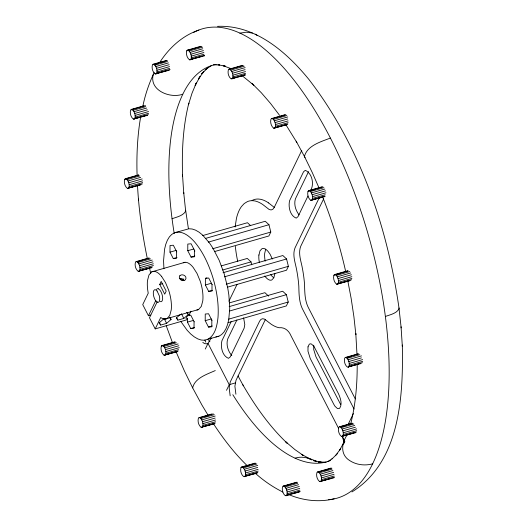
<?xml version="1.0" encoding="UTF-8"?>
<svg xmlns="http://www.w3.org/2000/svg" width="527" height="527" viewBox="0 0 527 527"><rect width="100%" height="100%" fill="white"/><g stroke="black" fill="none" stroke-linecap="round" stroke-linejoin="round"><path stroke-width="0.79" d="M169.99 252.156L170.023 245.51L173.337 245.233L176.624 251.629L176.585 258.27L173.278 258.553L169.99 252.156L176.011 250.43L176.743 251.847M194.061 321.602L194.022 328.249L190.715 328.532L187.428 322.135L187.447 318.394L186.749 319.836L155.208 328.901L149.49 317.768L157.237 301.721M194.397 250.173L194.364 256.82L191.057 257.104L187.77 250.707L187.803 244.06L191.117 243.784L194.885 251.109M205.207 320.686L205.247 314.039L208.554 313.756L211.841 320.152L211.801 326.799L208.494 327.083L205.207 320.686L211.228 318.954L211.959 320.376M212.012 284.442L211.973 291.088L208.666 291.365L205.378 284.969L205.411 278.322L206.92 277.894M313.743 345.198L313.717 349.566L315.943 356.759L340.686 404.578M235.095 227.018L236.478 218.237A66.033 27.753 74 0 1 241.445 206.571L244.225 203.56L247.4 201.61A66.171 27.812 74 0 1 252.762 200.695L254.679 200.919A66.185 27.812 74 0 1 262.795 204.555L269.178 209.502L271.128 209.937L272.815 209.291L274.152 207.559L301.754 150.406M258.935 255.094L259.976 250.832L262.064 248.625A16.535 6.95 74 0 1 268.019 251.353L270.048 254.198L272.38 259.007M274.877 273.553L273.836 277.815L271.748 280.021A16.535 6.95 74 0 1 265.792 277.294L264.758 275.977M140.643 116.974C137.336 136.355 136.453 156.078 137.106 175.708M142.876 106.131C145.202 94.524 149.128 83.266 154.167 72.561M188.811 103.246C182.81 127.112 181.729 151.901 182.625 176.407M350.732 423.754C355.567 404.492 357.24 384.572 357.201 364.756M188.811 103.213L188.449 104.748L192.012 93.233L196.301 82.976L195.135 85.44L200.056 76.613L198.343 78.984L203.857 71.619L201.65 73.806L207.717 67.917M134.24 119.161L134.886 118.476C135.729 115.36 134.695 111.5 132.112 109.484L131.236 109.425L130.591 110.11C129.747 113.226 130.782 117.086 133.364 119.102L147.646 115.308M138.68 174.885L125.274 178.739L124.622 179.424C123.786 182.54 124.82 186.393 127.402 188.409L140.893 184.845M128.278 188.468L128.924 187.783C129.761 184.667 128.733 180.807 126.151 178.791L125.274 178.739M156.045 74.004L156.697 73.325C157.533 70.203 156.506 66.349 153.924 64.334L153.047 64.274L152.395 64.959C151.559 68.075 152.586 71.935 155.169 73.951L169.457 70.157M200.78 46.304L187.375 50.157L186.723 50.842C185.886 53.958 186.92 57.812 189.503 59.828L204.568 55.809M139.062 271.385L139.708 270.7C140.551 267.584 139.517 263.724 136.934 261.708L136.058 261.649L135.413 262.334C134.569 265.456 135.604 269.31 138.186 271.326L151.677 267.756M190.379 59.887L191.024 59.202C191.861 56.086 190.833 52.232 188.251 50.217L187.375 50.157M174.569 341.924L161.947 345.547L161.302 346.232C160.465 349.348 161.493 353.209 164.075 355.224L177.573 351.654M164.951 355.284L165.603 354.599C166.44 351.483 165.412 347.622 162.823 345.607L161.947 345.547M231.999 78.951L232.651 78.266C233.487 75.15 232.453 71.29 229.871 69.274L228.995 69.215L228.349 69.9C227.512 73.016 228.54 76.876 231.122 78.892L245.404 75.097M202.012 427.39L202.658 426.705C203.501 423.589 202.467 419.729 199.885 417.713L199.008 417.661L198.363 418.346C197.52 421.462 198.554 425.315 201.136 427.331L214.627 423.767M274.58 128.292L275.232 127.606C276.069 124.491 275.041 120.63 272.459 118.615L271.583 118.562L270.931 119.24C270.094 122.363 271.122 126.216 273.704 128.232L287.202 124.662M254.996 463.147L241.59 467.001L240.944 467.686C240.101 470.802 241.135 474.656 243.718 476.671L257.216 473.108M322.043 186.815L308.638 190.669L307.992 191.354C307.149 194.47 308.183 198.323 310.765 200.339L325.047 196.545M244.594 476.731L245.239 476.046C246.083 472.93 245.048 469.076 242.466 467.054L241.59 467.001M311.641 200.398L312.287 199.713C313.13 196.597 312.096 192.744 309.514 190.721L308.638 190.669M347.939 270.713L334.533 274.567L333.881 275.252C333.044 278.368 334.078 282.222 336.661 284.237L350.152 280.674M286.22 495.795L286.866 495.11C287.709 491.994 286.675 488.134 284.093 486.118L283.216 486.059L282.571 486.744C281.728 489.86 282.762 493.72 285.344 495.736L299.626 491.941M337.537 284.297L338.182 283.612C339.026 280.496 337.991 276.642 335.409 274.62L334.533 274.567M320.548 481.671L321.193 480.986C322.037 477.87 321.002 474.017 318.42 472.001L317.544 471.942L316.898 472.627C316.055 475.743 317.089 479.596 319.672 481.612L333.953 477.818M348.321 367.214L348.966 366.528C349.809 363.413 348.775 359.552 346.193 357.537L345.317 357.484L344.671 358.162C343.828 361.285 344.862 365.139 347.445 367.154L360.936 363.584M342.352 436.521L343.005 435.836C343.841 432.72 342.807 428.866 340.225 426.844L339.348 426.791L338.703 427.476C337.866 430.592 338.894 434.446 341.476 436.461L355.758 432.667M153.291 74.406C148.858 90.334 170.122 98.832 182.77 94.208M346.918 435.23C341.41 443.662 340.238 454.867 349.849 460.67C356.542 465.018 365.106 465.921 372.727 463.819M265.707 249.185L264.673 253.447A16.535 6.95 74 0 0 265.186 261.161M343.248 444.024L344.414 441.56L339.493 450.387L340.778 448.609L335.692 455.381M159.734 284.448L161.196 281.411L166.189 291.121L164.72 294.165L159.734 284.448L162.744 283.585M184.97 262.301L151.69 271.866L148.97 274.982L147.501 280.529A24.782 10.415 74 0 0 148.001 291.918L148.258 293.164L142.731 304.619L148.449 315.745L155.86 300.403M155.208 328.901L160.742 317.445L161.367 317.926A24.782 10.415 74 0 0 167.052 318.572L169.766 315.456L171.235 309.902A24.782 10.415 74 0 0 168.68 290.225L165.491 282.551L161.565 276.385M183.739 278.855L183.152 280.074L180.214 279.488M186.018 318.802L187.474 315.778M190.932 311.174L188.91 315.37L190.774 315.212L194.18 321.826M205.299 349.026L208.02 343.4L229.232 384.677L226.511 390.303M211.228 337.84L208.396 343.011L206.768 343.848L204.858 343.624A16.429 6.904 74 0 1 202.783 342.326M228.922 301.213L237.058 284.363M205.444 238.448L265.246 221.268L268.961 224.713L270.792 232.058L268.908 235.958L214.614 251.557M231.201 321.549L221.946 340.706C220.339 346.726 222.229 355.87 228.487 358.327L230.259 356.878L244.139 328.143L244.805 324.533L243.612 317.88M236.933 319.902L227.684 339.059C225.971 344.698 228.013 351.219 231.808 355.58M308.578 171.591L295.41 198.857C293.73 204.292 295.634 210.55 299.112 214.891M307.952 196.051L297.986 216.676L296.207 218.132C289.962 215.642 288.058 206.538 289.672 200.504L303.552 171.769L305.324 170.32C312.083 173.238 314.375 183.89 310.798 190.155M319.046 198.132L294.988 247.953C292.221 255.2 295.403 262.815 296.668 270.028A66.185 27.812 74 0 1 298.816 286.24C299.026 294.31 299.04 302.696 303.012 309.995L354.065 409.024M223.053 272.709L282.854 255.529L286.569 258.974L288.401 266.319L286.517 270.219L227.499 287.175M265.397 319.441L236.024 380.257L234.897 386.212L235.905 394.209M323.723 198.686L300.719 246.3C297.959 253.553 301.141 261.161 302.399 268.381A66.185 27.812 74 0 1 304.553 284.593C304.758 292.663 304.777 301.042 308.743 308.348L355.284 398.899M229.179 306.615L282.683 291.24L286.398 294.685L288.229 302.03L286.345 305.937L228.119 322.662M348.031 424.65L353.386 413.57M159.997 62.008C169.286 47.759 182.513 35.533 198.883 30.098M331.832 459.083L337.346 453.727M165.089 318.565L163.594 318.993L159.147 322.893L160.656 325.073L166.624 323.361L171.077 319.467L170.037 317.445M180.247 314.54L176.347 317.952L177.862 320.133L183.831 318.42L188.277 314.52L187.243 312.498M196.861 310.014A24.782 10.415 74 0 0 198.593 309.507L201.314 306.391L202.783 300.845A24.782 10.415 74 0 0 200.22 281.168L197.032 273.487L193.113 267.327A24.782 10.415 74 0 0 183.231 262.802M205.089 69.834L211.663 65.44M327.886 461.56L332.484 458.483M351.931 491.922C399.934 462.199 403.254 396.818 402.345 346.43L402.253 345.033M180.662 321.259L187.118 330.238L190.688 333.966L194.265 336.858L197.777 338.894L201.169 340.02L204.397 340.244L218.85 336.219L221.564 334.592L223.942 332.082L225.958 328.723L227.565 324.586L228.744 319.724L229.739 308.229L228.856 294.982L227.736 288.005L224.219 273.882L219.212 260.378L213.06 248.395L209.68 243.25L202.612 235.055L199.035 232.157L195.524 230.128L192.131 228.995L188.903 228.777L174.444 232.796L171.736 234.423L169.358 236.933L167.342 240.292L165.735 244.436L164.556 249.291L163.561 260.786L163.923 268.763M207.381 339.513C215.352 335.495 217.078 325.567 218 317.537C218.995 303.895 216.656 290.212 212.75 277.176C208.738 264.607 203.224 252.268 194.707 242.077C189.779 236.524 182.434 230.042 174.444 232.796M252.044 200.53L253.131 199.964A66.171 27.812 74 0 1 258.5 199.048L260.417 199.272A66.171 27.812 74 0 1 268.579 202.921M215.266 370.56C207.052 374.308 194.726 378.004 192.665 387.898L202.045 405.217L208.31 415.599M330.357 138.067C320.969 141.743 307.149 145.571 304.441 156.46L312.294 172.579L319.039 187.968M172.052 218.751C176.782 216.979 182.961 215.899 185.682 211.189L183.686 192.375L183.758 193.547L182.54 175.01M385.408 316.457C390.145 314.685 396.317 313.605 399.044 308.894L398.992 307.939C387.292 226.498 359.677 145.38 309.092 79.676C286.629 52.101 255.417 24.762 217.552 26.35M188.251 50.217L201.657 46.363M186.723 50.842L189.094 50.157M189.219 51L202.625 47.153M190.142 52.404L202.757 48.78M153.047 64.274L166.453 60.427M153.924 64.334L167.329 60.48M155.551 64.057L157.916 63.372M161.071 62.469L163.436 61.791M190.866 54.202L203.481 50.579M154.892 65.124L167.507 61.494M191.288 56.125L203.903 52.502M155.808 66.521L168.429 62.897M191.347 57.884L203.962 54.261M156.539 68.326L169.154 64.696M191.024 59.202L204.43 55.355M189.503 59.828L196.597 57.792M198.172 57.338L202.118 56.205M156.96 70.249L169.575 66.619M157.013 72.001L169.635 68.378M156.697 73.325L170.102 69.472M155.169 73.951L167.79 70.328M228.995 69.215L242.4 65.368M229.871 69.274L243.276 65.42M230.846 70.065L244.251 66.211M231.761 71.468L245.167 67.614M232.493 73.266L245.108 69.636M232.914 75.19L245.529 71.567M232.967 76.942L245.589 73.319M232.651 78.266L245.266 74.643M231.913 78.668L236.643 77.304M238.224 76.85L244.528 75.038M131.236 109.425L143.858 105.802M132.112 109.484L145.518 105.631M131.381 109.886L133.746 109.208M133.087 110.275L145.702 106.652M134.003 111.678L146.625 108.048M134.728 113.476L147.349 109.847M135.156 115.4L148.561 111.546M135.208 117.152L148.614 113.305M134.886 118.476L148.298 114.622M133.364 119.102L141.249 116.836M142.83 116.381L145.195 115.703M271.583 118.562L284.988 114.708M272.459 118.615L285.865 114.767M279.606 116.75L281.971 116.072M273.427 119.405L286.833 115.551M274.343 120.808L287.755 116.954M275.074 122.607L287.689 118.983M275.496 124.53L288.111 120.907M275.549 126.282L288.17 122.659M275.232 127.606L287.847 123.983M273.704 128.232L286.326 124.609M126.151 178.791L138.766 175.168M124.622 179.424L126.994 178.739M127.119 179.582L139.741 175.959M128.041 180.985L140.656 177.362M128.766 182.783L142.171 178.93M129.187 184.707L142.593 180.853M129.247 186.466L142.652 182.612M128.924 187.783L142.33 183.93M127.402 188.409L134.497 186.374M136.071 185.919L140.017 184.786M309.514 190.721L322.919 186.874M307.992 191.354L309.566 190.899M312.722 189.99L315.087 189.312M310.489 191.512L323.894 187.665M311.404 192.915L324.81 189.061M312.129 194.713L325.534 190.86M312.557 196.637L325.963 192.79M312.61 198.396L325.225 194.766M312.287 199.713L324.909 196.09M310.765 200.339L322.596 196.94M202.618 235.602L247.466 222.717L250.648 225.668M136.058 261.649L148.673 258.026M136.934 261.708L149.549 258.085M137.778 261.655L140.142 260.977M208.369 242.117L268.961 224.713M137.903 262.499L150.524 258.876M138.825 263.902L152.231 260.048M187.77 250.707L193.791 248.975M139.55 265.7L152.955 261.847M139.971 267.624L153.377 263.77M173.278 258.553L177.039 257.472M140.03 269.376L153.436 265.529M212.565 248.784L270.792 232.058M139.708 270.7L152.323 267.077M138.186 271.326L147.646 268.605M191.057 257.104L194.819 256.023M221.333 265.885L247.295 258.428L251.01 261.873L251.741 264.811M222.684 270.008L251.01 261.873M224.41 276.833L286.569 258.974M205.378 284.969L211.399 283.243M226.241 284.178L288.401 266.319M208.666 291.365L212.427 290.285M165.313 319.079L198.593 309.507M229.495 302.86L264.903 292.689L268.618 296.134M188.271 315.258L189.76 314.83M335.409 274.62L348.024 270.997M333.881 275.252L339.401 273.665M336.378 275.41L349.783 271.563M337.3 276.813L350.705 272.96M338.024 278.612L351.43 274.758M187.428 322.135L193.449 320.409M229.746 310.963L286.398 294.685M338.446 280.535L351.852 276.682M338.505 282.294L351.911 278.44M338.182 283.612L351.588 279.758M336.661 284.237L349.276 280.614M190.715 328.532L194.476 327.451M228.428 319.21L288.229 302.03M208.494 327.083L212.256 325.996M162.823 345.607L175.445 341.983M161.302 346.232L164.457 345.33M163.798 346.397L176.413 342.774M164.714 347.8L178.119 343.947M165.445 349.599L178.851 345.745M165.867 351.522L179.272 347.668M165.919 353.274L178.541 349.651M165.603 354.599L178.218 350.975M164.075 355.224L175.906 351.825M229.232 384.677L235.253 382.945M345.317 357.484L357.932 353.854M346.193 357.537L358.808 353.913M348.611 357.029L350.975 356.351M347.161 358.327L359.783 354.704M348.083 359.73L361.489 355.877M348.808 361.529L361.423 357.905M349.23 363.452L362.635 359.598M349.289 365.204L362.695 361.357M348.966 366.528L362.372 362.675M348.235 366.93L358.485 363.986M199.008 417.661L211.623 414.031M199.885 417.713L213.29 413.866M206.248 416.08L208.613 415.395M200.859 418.504L214.265 414.65M201.775 419.907L215.181 416.053M202.5 421.705L215.121 418.082M202.921 423.629L215.543 420.006M202.981 425.388L215.596 421.758M202.658 426.705L215.279 423.082M201.136 427.331L212.967 423.932M339.348 426.791L351.97 423.168M340.225 426.844L352.846 423.221M341.858 426.567L345.798 425.434M348.953 424.531L351.318 423.846M341.2 427.634L353.815 424.011M342.115 429.037L354.737 425.414M342.846 430.836L355.462 427.213M343.268 432.759L356.674 428.912M343.321 434.518L356.726 430.664M343.005 435.836L356.41 431.988M341.476 436.461L354.098 432.838M242.466 467.054L255.872 463.207M240.944 467.686L243.309 467.001M246.465 466.099L248.83 465.42M243.441 467.844L256.847 463.997M244.357 469.247L257.762 465.394M245.081 471.046L257.703 467.423M245.51 472.969L258.125 469.346M245.562 474.728L258.177 471.098M245.239 476.046L257.861 472.423M244.508 476.448L256.339 473.048M317.544 471.942L330.949 468.088M318.42 472.001L331.826 468.147M324.784 470.361L327.148 469.682M319.395 472.785L332.01 469.162M320.311 474.188L332.926 470.565M283.216 486.059L296.622 482.212M284.093 486.118L297.498 482.264M286.51 485.611L288.875 484.932M321.035 475.986L333.657 472.363M285.061 486.908L297.683 483.285M321.457 477.91L334.078 474.287M285.983 488.305L298.598 484.682M321.516 479.669L334.131 476.046M286.708 490.11L299.323 486.48M321.193 480.986L334.599 477.139M319.672 481.612L331.503 478.22M287.129 492.034L299.751 488.404M287.189 493.786L299.804 490.163M286.866 495.11L300.271 491.256M286.135 495.512L290.864 494.148M292.439 493.694L298.75 491.882M148.449 315.745L150.814 315.067M215.866 336.944L218.85 336.219M239.811 33.155L246.353 32.187L252.479 33.056M295.094 458.167C302.294 455.776 309.731 458.286 316.325 461.277L313.288 460.591L321.536 462.258L318.288 462.027L326.173 462.166M334.158 498.773C319.039 502.567 302.827 500.564 288.579 494.51M205.411 278.322L208.725 278.045L212.131 284.659M213.376 64.834L219.68 64.946M219.634 64.854L218.013 64.742L225.51 66.257M225.497 66.237L223.224 65.723L230.365 68.405M307.755 458.062L311.674 459.926M310.475 459.169L301.628 454.399L303.354 455.506M282.933 492.073C273.006 487.179 263.81 480.848 255.555 473.483M255.193 34.156L257.591 35.678M242.097 75.644L253.823 85.216L252.123 83.543L261.359 92.811L270.522 103.424L279.534 115.294M303.282 455.42L294.863 449.551L285.726 441.784L287.419 443.457C269.402 426.429 255.094 405.928 242.703 384.558M158.541 288.855C161.005 290.561 162.033 293.835 162.566 296.681A6.772 2.846 74 0 1 160.195 301.576M274.369 207.46L268.533 202.908M246.979 465.446C234.153 453.016 223.27 438.708 213.494 423.794M270.496 274.33L271.53 275.647A16.535 6.95 74 0 0 273.625 277.591M186.769 312.34L188.277 314.52M169.562 317.28L171.077 319.467M285.687 124.425L296.839 142.442M296.167 141.203L305.008 157.514M238.039 375.949L243.375 385.797M338.492 428.187L290.832 335.455C288.822 330.607 284.494 327.083 279.132 327.728A66.185 27.812 74 0 1 271.016 324.092L264.633 319.151L262.683 318.71L260.997 319.362L259.659 321.088L230.286 381.904L229.166 387.859L230.167 395.856M342.326 436.468L344.882 441.435M181.4 313.697L183.831 318.42M176.479 317.438L177.862 320.133M164.2 318.644L166.624 323.361M159.273 322.379L160.656 325.073M192.665 387.898L184.391 370.922L176.011 351.641M322.656 197.026C332.287 221.221 339.981 246.201 345.712 271.609M172.401 342.445L166.229 325.719M342.372 436.402L344.197 443.247M149.47 267.828L150.729 273.289M237.723 261.392L237.143 258.619A66.185 27.812 74 0 1 235.332 246.359M347.813 280.904L351.173 298.545L353.913 316.767L355.863 334.625L355.791 333.453L356.996 354.526M147.138 257.683C142.25 233.764 138.726 209.542 137.501 185.142M185.636 210.233L188.376 228.454M398.992 307.939L401.047 326.753L402.345 346.43M401.047 326.753L401.119 327.926M138.423 199.074L138.502 200.247M156.512 289.633A6.772 2.846 74 0 1 158.528 288.803M179.443 278.487A3.445 2.833 25.8 0 1 183.91 280.456M151.69 271.86A24.782 10.415 74 0 1 161.565 276.385M193.752 32.358A244.139 102.6 74 0 1 368.189 234.475A244.139 102.6 74 0 1 328.644 499.701M330.561 460.473A206.327 86.711 74 0 1 232.815 394.683M205.78 342.155A206.327 86.711 74 0 1 204.858 339.961M174.233 233.533A206.327 86.711 74 0 1 216.241 64.386M259.389 262.69A16.535 6.95 74 0 1 258.876 254.976M209.911 341.661A16.429 6.904 74 0 1 208.514 340.679M308.005 346.852L307.979 351.213L310.205 358.413L333.795 404.301L334.948 406.225L337.445 408.544L339.619 408.359C342.543 404.169 340.521 398.438 338.683 394.176L313.94 346.358L311.444 344.039L310.278 343.808L309.27 344.223L308.005 346.852M179.865 275.72L179.318 277.018L179.687 278.473L180.774 279.85L182.388 280.627L184.081 280.588L185.399 279.765L185.998 278.348L185.708 276.741L184.542 275.516L182.876 274.85L181.169 274.923L179.865 275.72M157.086 291.029L156.532 290.417A6.574 2.767 74 0 0 153.331 294.079A6.574 2.767 74 0 0 157.58 302.346A6.574 2.767 74 0 0 159.306 295.812L157.086 291.029"/></g></svg>
